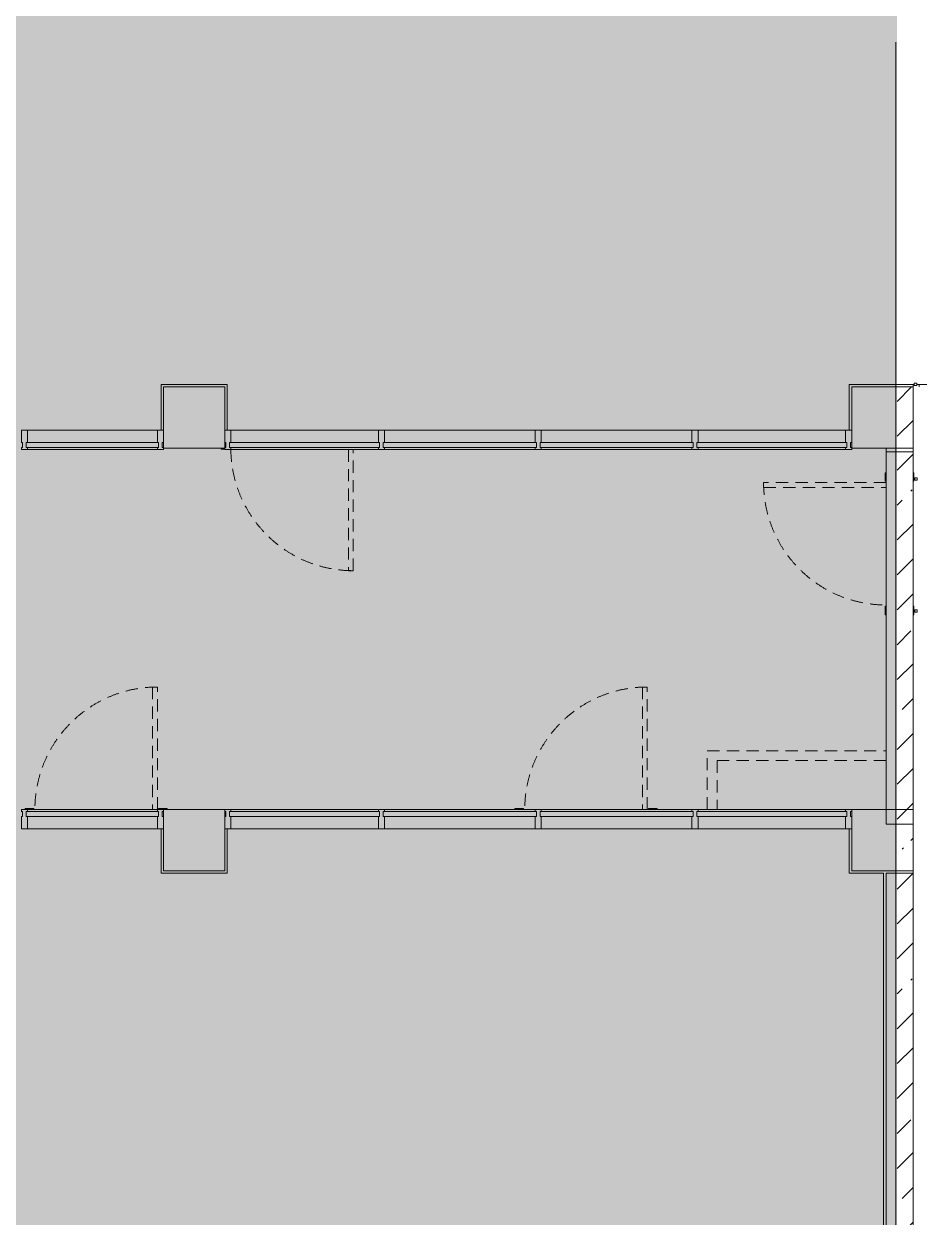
# Model space of a CAD drawing. Header units: millimetres. Extents: x 957 to 228198, y -8553 to 29000.
# Drawn here: x 178628 to 185938, y 12321 to 22065 of the extents above; entities that cross this region are included whole.
import ezdxf

# ---------------------------------------------------------------- set-up
doc = ezdxf.new("R2010")
doc.units = ezdxf.units.MM
doc.linetypes.add('200_ШТРИХ__ш1_п0_6_', pattern=[160, 100, -60])
doc.layers.add('A-DETL-GENF-3', color=7, linetype='Continuous', lineweight=9, true_color=0xc0c0c0, transparency=0.4)
for name, color, linetype, lineweight in [('A-DETL-MBND-1', 7, '200_ШТРИХ__ш1_п0_6_', 9), ('A-WALL-2', 7, 'Continuous', 5), ('I-WALL-3', 7, 'Continuous', 5), ('S-COLS-1', 7, 'Continuous', 5), ('Оси', 7, 'Continuous', 9)]:
    doc.layers.add(name, color=color, linetype=linetype, lineweight=lineweight)
for name, color, linetype, lineweight, true_color in [('A-FLOR-1', 7, 'Continuous', 5, 0xb7b7b7), ('A-FLOR-2', 7, 'Continuous', 5, 0xaaaaaa), ('A-GLAZ-CURT-2', 7, 'Continuous', 5, 0x737373), ('A-GLAZ-CWMG-2', 7, 'Continuous', 5, 0x737373), ('I-WALL-2', 7, 'Continuous', 5, 0x737373), ('S-COLS-2', 7, 'Continuous', 5, 0x737373)]:
    doc.layers.add(name, color=color, linetype=linetype, lineweight=lineweight, true_color=true_color)
pattern_1 = [(45, (101188.1, 0), (-285.1231, 285.1231), []), (45, (101473.2, 0), (-285.1231, 285.1231), [504.031, -100.806, 16.764, -84.042])]

# ---------------------------------------------------------------- blocks, each defined once
blk = doc.blocks.new('110_Дверь_СКБ_1Ст_Внутренняя1 - Д-4 1100x2100h_су мгн-V281-3_2_2_птичка')
at = {"layer": 'A-DETL-MBND-1'}
for p, q in [((-487.5, 1100), (-487.5, 110)), ((-447.5, 1100), (-487.5, 1100)), ((-447.5, 110), (-447.5, 1100)), ((592.5, 108), (562.5, 108)), ((592.5, 100), (592.5, 108))]:
    blk.add_line(p, q, dxfattribs=at)
blk.add_arc((-487.5, 100), 1000, 0.57956, 90, dxfattribs=at)
blk = doc.blocks.new('BSC_Колонна _Прямоугольная - 500х500-V278-3_2_2_птичка')
at = {"layer": 'S-COLS-2'}
for p, q in [((250, 250), (-250, 250)), ((-250, 250), (-250, -250)), ((250, -250), (250, 250)), ((-250, -250), (250, -250))]:
    blk.add_line(p, q, dxfattribs=at)
blk = doc.blocks.new('110_Дверь_СКБ_1Ст_Внутренняя1 - Д-4 _л_ 1100x2100h_су мгн-32399982-3_2_2_птичка')
at = {"layer": 'A-DETL-MBND-1'}
for points in [[(-567.5, -118), (-497.5, -118), (-497.5, -110), (-567.5, -110)], [(522.5, -118), (592.5, -118), (592.5, -110), (522.5, -110)]]:
    blk.add_hatch(color=256, dxfattribs=at).paths.add_polyline_path(points)
for p, q in [((512.5, 1110), (472.5, 1110)), ((472.5, 1110), (472.5, 110)), ((512.5, 110), (512.5, 1110)), ((-497.5, 118), (-567.5, 118)), ((-567.5, 118), (-567.5, 110)), ((-497.5, 110), (-497.5, 118)), ((592.5, 118), (522.5, 118)), ((522.5, 118), (522.5, 110)), ((592.5, 110), (592.5, 118)), ((-567.5, -110), (-567.5, -118)), ((-567.5, -118), (-497.5, -118)), ((-497.5, -118), (-497.5, -110)), ((522.5, -110), (522.5, -118)), ((522.5, -118), (592.5, -118)), ((592.5, -118), (592.5, -110))]:
    blk.add_line(p, q, dxfattribs=at)
blk.add_arc((512.5, 110), 1000, 90, 180, dxfattribs=at)
blk = doc.blocks.new('110_Дверь_СКБ_1Ст_Внутренняя1 - Д-4 _л_ 1100x2100h_су мгн-32399984-3_2_2_птичка')
at = {"layer": 'A-DETL-MBND-1'}
for p, q in [((512.5, 1040), (472.5, 1040)), ((472.5, 1040), (472.5, 40)), ((512.5, 40), (512.5, 1040)), ((-497.5, 48), (-567.5, 48)), ((-567.5, 48), (-567.5, 40)), ((-497.5, 40), (-497.5, 48)), ((592.5, 48), (522.5, 48)), ((522.5, 48), (522.5, 40)), ((592.5, 40), (592.5, 48))]:
    blk.add_line(p, q, dxfattribs=at)
blk.add_arc((512.5, 40), 1000, 90, 180, dxfattribs=at)
blk = doc.blocks.new('BSC_Колонна _Прямоугольная - 500х500-V351-3_2_2_птичка')
at = {"layer": 'S-COLS-1'}
h = blk.add_hatch(dxfattribs=at)
h.set_pattern_fill('FP_112', color=256, style=0, pattern_type=2)
h.set_pattern_definition([(45, (-84450, -18850), (-285.1231, 285.1231), []), (45, (-84164.88, -18850), (-285.1231, 285.1231), [504.031, -100.806, 16.764, -84.042])])
h.paths.add_polyline_path([(250, -250), (250, 250), (120, 250), (120, -250)])
for p, q in [((250, 250), (120, 250)), ((250, -250), (250, 250)), ((120, -250), (250, -250))]:
    blk.add_line(p, q, dxfattribs=at)
at = {"layer": 'S-COLS-2'}
for p, q in [((120, 250), (-250, 250)), ((-250, 250), (-250, -250)), ((-250, -250), (120, -250))]:
    blk.add_line(p, q, dxfattribs=at)
blk = doc.blocks.new('Прямоугольный импост - Импост структурный с накладкой - 160мм-23618922-3_2_2_птичка')
at = {"layer": 'A-GLAZ-CWMG-2'}
for p, q in [((-50, 0), (-50, 17)), ((-50, 17), (0, 17)), ((-40, 0), (-50, 0)), ((-40, -40), (-40, 0)), ((0, 0), (-10, 0)), ((-10, 0), (-10, -40)), ((0, 17), (0, 7)), ((-50, -140), (-50, -40)), ((-50, -40), (-40, -40)), ((-10, -40), (0, -40)), ((0, -140), (-50, -140))]:
    blk.add_line(p, q, dxfattribs=at)
blk = doc.blocks.new('Прямоугольный импост - Импост структурный с накладкой - 160мм-30335138-3_2_2_птичка')
at = {"layer": 'A-GLAZ-CWMG-2'}
for p, q in [((-50, 40), (-50, 140)), ((-50, 140), (0, 140)), ((-40, 40), (-50, 40)), ((-50, -17), (-50, 0)), ((-50, 0), (-40, 0)), ((-40, 0), (-40, 40)), ((-10, 40), (-10, 0)), ((0, 40), (-10, 40)), ((-10, 0), (0, 0)), ((0, -17), (-50, -17))]:
    blk.add_line(p, q, dxfattribs=at)
blk = doc.blocks.new('Системная панель - Стекло - 40мм-30335156-3_2_2_птичка')
at = {"layer": 'A-GLAZ-CURT-2'}
for p, q in [((612.5, 0), (-612.5, 0)), ((-612.5, 0), (-612.5, -40)), ((-612.5, -40), (612.5, -40)), ((612.5, -40), (612.5, 0))]:
    blk.add_line(p, q, dxfattribs=at)
blk = doc.blocks.new('Прямоугольный импост - Импост структурный с накладкой - 160мм-23562106-3_2_2_птичка')
at = {"layer": 'A-GLAZ-CWMG-2'}
for p, q in [((80330.2, 15650), (79130, 15650)), ((80335, 15493), (79130, 15493))]:
    blk.add_line(p, q, dxfattribs=at)
blk = doc.blocks.new('Прямоугольный импост - Импост структурный с накладкой - 160мм-V352-3_2_2_птичка')
at = {"layer": 'A-GLAZ-CWMG-2'}
for p, q in [((-50, 40), (-50, 140)), ((-50, 140), (0, 140)), ((0, 140), (0, 40)), ((-40, 40), (-50, 40)), ((-50, -17), (-50, 0)), ((-50, 0), (-40, 0)), ((-40, 0), (-40, 40)), ((-10, 40), (-10, 0)), ((0, 40), (-10, 40)), ((-10, 0), (0, 0)), ((0, 0), (0, -17)), ((0, -17), (-50, -17))]:
    blk.add_line(p, q, dxfattribs=at)
blk = doc.blocks.new('Прямоугольный импост - Импост структурный с накладкой - 160мм-30335139-3_2_2_птичка')
at = {"layer": 'A-GLAZ-CWMG-2'}
for p, q in [((0, 140), (-50, 140)), ((-50, 140), (-50, 40)), ((-50, 40), (-40, 40)), ((-40, 0), (-50, 0)), ((-50, 0), (-50, -17)), ((-40, 40), (-40, 0)), ((-10, 0), (-10, 40)), ((-10, 40), (0, 40)), ((0, 0), (-10, 0)), ((-50, -17), (0, -17))]:
    blk.add_line(p, q, dxfattribs=at)
blk = doc.blocks.new('Системная панель - Стекло - 40мм-30335157-3_2_2_птичка')
at = {"layer": 'A-GLAZ-CURT-2'}
for p, q in [((625, 0), (-625, 0)), ((-625, 0), (-625, -40)), ((-625, -40), (625, -40)), ((625, -40), (625, 0))]:
    blk.add_line(p, q, dxfattribs=at)
blk = doc.blocks.new('Прямоугольный импост - Импост структурный с накладкой - 160мм-23562108-3_2_2_птичка')
at = {"layer": 'A-GLAZ-CWMG-2'}
for p, q in [((82895, 15650), (81665, 15650)), ((82895, 15493), (81665, 15493))]:
    blk.add_line(p, q, dxfattribs=at)
blk = doc.blocks.new('Прямоугольный импост - Импост структурный с накладкой - 160мм-30335135-3_2_2_птичка')
at = {"layer": 'A-GLAZ-CWMG-2'}
for p, q in [((-25, 40), (-25, 140)), ((-25, 140), (25, 140)), ((25, 140), (25, 40)), ((-15, 40), (-25, 40)), ((-25, -17), (-25, 0)), ((-25, 0), (-15, 0)), ((-15, 0), (-15, 40)), ((15, 40), (15, 0)), ((25, 40), (15, 40)), ((15, 0), (25, 0)), ((25, 0), (25, -17)), ((25, -17), (-25, -17))]:
    blk.add_line(p, q, dxfattribs=at)
blk = doc.blocks.new('Системная панель - Стекло - 40мм-23618921-3_2_2_птичка')
at = {"layer": 'A-GLAZ-CURT-2'}
for p, q in [((612.5, 40), (-612.5, 40)), ((-612.5, 40), (-612.5, 0)), ((612.5, 0), (612.5, 40)), ((-612.5, 0), (612.5, 0))]:
    blk.add_line(p, q, dxfattribs=at)
blk = doc.blocks.new('Прямоугольный импост - Импост структурный с накладкой - 160мм-23562040-3_2_2_птичка')
at = {"layer": 'A-GLAZ-CWMG-2'}
for p, q in [((80335, 18747), (79130, 18747)), ((80335, 18590), (79130, 18590))]:
    blk.add_line(p, q, dxfattribs=at)
blk = doc.blocks.new('Прямоугольный импост - Импост структурный с накладкой - 160мм-23618923-3_2_2_птичка')
at = {"layer": 'A-GLAZ-CWMG-2'}
for p, q in [((0, 17), (-50, 17)), ((-50, 17), (-50, 0)), ((-50, 0), (-40, 0)), ((-40, 0), (-40, -40)), ((-10, -40), (-10, 0)), ((-10, 0), (0, 0)), ((0, 7), (0, 17)), ((-40, -40), (-50, -40)), ((-50, -40), (-50, -140)), ((0, -40), (-10, -40)), ((-50, -140), (0, -140))]:
    blk.add_line(p, q, dxfattribs=at)
blk = doc.blocks.new('Прямоугольный импост - Импост структурный с накладкой - 160мм-23618920-3_2_2_птичка')
at = {"layer": 'A-GLAZ-CWMG-2'}
for p, q in [((-25, 0), (-25, 17)), ((-25, 17), (25, 17)), ((-15, 0), (-25, 0)), ((-15, -40), (-15, 0)), ((25, 0), (15, 0)), ((15, 0), (15, -40)), ((25, 17), (25, 0)), ((-25, -140), (-25, -40)), ((-25, -40), (-15, -40)), ((15, -40), (25, -40)), ((25, -40), (25, -140)), ((25, -140), (-25, -140))]:
    blk.add_line(p, q, dxfattribs=at)
blk = doc.blocks.new('Системная панель - Стекло - 40мм-23618924-3_2_2_птичка')
at = {"layer": 'A-GLAZ-CURT-2'}
for p, q in [((625, 40), (-625, 40)), ((-625, 40), (-625, 0)), ((-625, 0), (625, 0)), ((625, 0), (625, 40))]:
    blk.add_line(p, q, dxfattribs=at)
blk = doc.blocks.new('Прямоугольный импост - Импост структурный с накладкой - 160мм-23562109-3_2_2_птичка')
at = {"layer": 'A-GLAZ-CWMG-2'}
for p, q in [((81615, 15650), (80385, 15650)), ((81615, 15493), (80385, 15493))]:
    blk.add_line(p, q, dxfattribs=at)
blk = doc.blocks.new('Прямоугольный импост - Импост структурный с накладкой - 160мм-30335136-3_2_2_птичка')
at = {"layer": 'A-GLAZ-CWMG-2'}
for p, q in [((-25, 40), (-25, 140)), ((-25, 140), (25, 140)), ((25, 140), (25, 40)), ((-15, 40), (-25, 40)), ((-25, -17), (-25, 0)), ((-25, 0), (-15, 0)), ((-15, 0), (-15, 40)), ((15, 40), (15, 0)), ((25, 40), (15, 40)), ((15, 0), (25, 0)), ((25, 0), (25, -17)), ((25, -17), (-25, -17))]:
    blk.add_line(p, q, dxfattribs=at)
blk = doc.blocks.new('Прямоугольный импост - Импост структурный с накладкой - 160мм-22751478-3_2_2_птичка')
at = {"layer": 'A-GLAZ-CWMG-2'}
for p, q in [((82895, 18747), (81665, 18747)), ((82895, 18590), (81665, 18590))]:
    blk.add_line(p, q, dxfattribs=at)
blk = doc.blocks.new('Прямоугольный импост - Импост структурный с накладкой - 160мм-23562112-3_2_2_птичка')
at = {"layer": 'A-GLAZ-CWMG-2'}
for p, q in [((84150, 15650), (82945, 15650)), ((84150, 15493), (82945, 15493))]:
    blk.add_line(p, q, dxfattribs=at)
blk = doc.blocks.new('Системная панель - Стекло - 40мм-30335137-3_2_2_птичка')
at = {"layer": 'A-GLAZ-CURT-2'}
for p, q in [((540, 0), (-540, 0)), ((-540, 0), (-540, -40)), ((540, -40), (540, 0)), ((-540, -40), (540, -40))]:
    blk.add_line(p, q, dxfattribs=at)
blk = doc.blocks.new('Прямоугольный импост - Импост структурный с накладкой - 160мм-23562335-3_2_2_птичка')
at = {"layer": 'A-GLAZ-CWMG-2'}
for p, q in [((78530, 15650), (77470, 15650)), ((78530, 15493), (77470, 15493))]:
    blk.add_line(p, q, dxfattribs=at)
blk = doc.blocks.new('Системная панель - Стекло - 40мм-24234969-3_2_2_птичка')
at = {"layer": 'A-GLAZ-CURT-2'}
for p, q in [((540, 40), (-540, 40)), ((-540, 40), (-540, 0)), ((-540, 0), (540, 0)), ((540, 0), (540, 40))]:
    blk.add_line(p, q, dxfattribs=at)
blk = doc.blocks.new('Прямоугольный импост - Импост структурный с накладкой - 160мм-23562401-3_2_2_птичка')
at = {"layer": 'A-GLAZ-CWMG-2'}
for p, q in [((75150, 18747), (74090, 18747)), ((75150, 18590), (74090, 18590))]:
    blk.add_line(p, q, dxfattribs=at)

msp = doc.modelspace()

# ---------------------------------------------------------------- hatches: boundary and pattern name
at = {"layer": 'A-DETL-GENF-3'}
h = msp.add_hatch(color=256, dxfattribs=at)
h.paths.add_polyline_path([(167348.1, -251.7), (177038.1, -250), (177041.1, 3288.3), (185758.1, 3288.3), (185758.1, 27348.3), (143098.1, 27348.3), (143098.1, 23888.3), (139948.1, 23887.4), (139948.1, 15358), (139498.2, 15353), (139498.2, -251.7), (167098.1, -251.7)])
h.paths.add_polyline_path([(168253.1, 151), (168237.1, 151), (168237.1, 551), (168253.1, 551)])
h.paths.add_polyline_path([(171639.1, 151), (171623.1, 151), (171623.1, 551), (171639.1, 551), (171639.1, 172.5)])
h.paths.add_polyline_path([(168237.1, 1051), (168237.6, 1545.2), (168253.1, 1545.2), (168253.1, 1258), (169542.1, 1258), (169542.1, 1242), (168253.1, 1242), (168253.1, 1051), (168237.6, 1051)])
h.paths.add_polyline_path([(171623.1, 1051), (171623.1, 1530.1), (171639.1, 1530.1), (171639.1, 1051)])
h.paths.add_polyline_path([(170407.7, 1232), (170364.1, 1232), (170364.1, 1248), (171622.8, 1248), (171622.8, 1232), (170409.2, 1232)])
h.paths.add_polyline_path([(171638.9, 2030.1), (171623.1, 2030.1), (171623.1, 2332), (170364.1, 2332), (170364.1, 2348), (171639.1, 2347.5), (171639.1, 2030.1)])
h.paths.add_polyline_path([(168253.1, 2045.2), (168237.1, 2045.2), (168237.1, 2789), (168253.1, 2789), (168253.1, 2350.4)])
h.paths.add_polyline_path([(169243.4, 2342), (168253.4, 2342), (168253.4, 2358), (169543.5, 2358), (169543.5, 2342), (169470, 2342)])
h.paths.add_polyline_path([(168253.1, 3289), (168237.1, 3289), (168237.1, 3729), (168253.1, 3729)])
h.paths.add_polyline_path([(173543.1, 6780), (173543.1, 7680), (173593.1, 7680), (173593.1, 6780)])
h.paths.add_polyline_path([(174843.1, 7680), (174843.1, 7730), (174833.1, 7730), (174836.7, 7760), (174878.1, 7760), (174878.1, 7908), (174948.1, 7908), (174948.1, 7900), (174893.1, 7900), (174893.1, 7680), (174948.1, 7680), (174948.1, 7672), (174878.1, 7672), (174878.1, 7680), (174859.1, 7680)])
h.paths.add_polyline_path([(174836.7, 7280), (174793.1, 7280), (174793.1, 7680), (174843.1, 7680), (174843.1, 7280)])
h.paths.add_polyline_path([(173485.1, 7672), (173438.1, 7672), (173438.1, 7680), (173493.1, 7680), (173493.1, 7900), (173438.1, 7900), (173440.3, 7908), (173508.1, 7908), (173508.1, 7760), (173553.1, 7760), (173553.1, 7730), (173543.1, 7730), (173543.1, 7680), (173508.1, 7680), (173508.1, 7672), (173493.1, 7672)])
h.paths.add_polyline_path([(168078.1, 7672), (168008.1, 7672), (168008.1, 7820), (167988.1, 7820), (167988.1, 7860), (167998.1, 7860), (167998.1, 7900), (168008.1, 7900), (168008.1, 7908), (168078.1, 7908), (168078.1, 7900), (168023.1, 7895.1), (168023.1, 7680), (168078.1, 7680)])
h.paths.add_polyline_path([(172840.8, 7672), (172808.1, 7672), (172808.1, 7820), (172788.1, 7820), (172788.1, 7860), (172798.1, 7860), (172798.1, 7900), (172808.1, 7900), (172808.1, 7908), (172878.1, 7908), (172878.1, 7900), (172823.1, 7895.1), (172823.1, 7680), (172878.1, 7680), (172878.1, 7672), (172848.1, 7672)])
h.paths.add_polyline_path([(170545.1, 7672), (170508.1, 7672), (170508.1, 7820), (170488.1, 7820), (170488.1, 7860), (170498.1, 7860), (170498.1, 7900), (170508.1, 7900), (170508.1, 7908), (170578.1, 7908), (170578.1, 7900), (170523.1, 7895.1), (170523.1, 7680), (170578.1, 7680), (170578.1, 7672), (170548.1, 7672)])
h.paths.add_polyline_path([(167138.1, 7672), (167068.1, 7672), (167068.1, 7680), (167123.1, 7680), (167118.1, 7900), (167068.1, 7900), (167068.1, 7908), (167138.1, 7908), (167138.1, 7900), (167148.1, 7895.1), (167148.1, 7860), (167158.1, 7860), (167158.1, 7820), (167138.1, 7820), (167138.1, 7680)])
h.paths.add_polyline_path([(169418.1, 7672), (169418.1, 7680), (169473.1, 7680), (169473.1, 7900), (169418.1, 7900), (169418.1, 7908), (169488.1, 7908), (169488.1, 7900), (169498.1, 7900), (169498.1, 7860), (169508.1, 7858.7), (169508.1, 7820), (169488.1, 7820), (169488.1, 7672), (169448.1, 7672)])
h.paths.add_polyline_path([(171938.1, 7672), (171868.1, 7672), (171868.1, 7680), (171923.1, 7680), (171923.1, 7900), (171868.1, 7900), (171868.1, 7908), (171938.1, 7908), (171938.1, 7900), (171948.1, 7895.1), (171948.1, 7860), (171958.1, 7860), (171958.1, 7820), (171938.1, 7820), (171938.1, 7680)])
h.paths.add_polyline_path([(170498.1, 7900), (170458.1, 7900), (170458.1, 8900), (170498.1, 8900), (170498.1, 7916.7)])
h.paths.add_polyline_path([(167958.1, 7900), (167958.1, 8750), (167998.1, 8750), (167998.1, 7900)])
h.paths.add_polyline_path([(172758.1, 7900), (172758.1, 8750), (172798.1, 8750), (172798.1, 7900)])
h.paths.add_polyline_path([(159665.9, 10300), (159625.9, 10300), (159625.9, 10900), (159665.9, 10900), (159665.9, 10501.7)])
h.paths.add_polyline_path([(157905.9, 10300), (157865.9, 10300), (157865.9, 10900), (157905.9, 10900), (157905.9, 10385.9)])
h.paths.add_polyline_path([(158745.9, 10300), (158745.9, 10900), (158785.9, 10900), (158785.9, 10300)])
h.paths.add_polyline_path([(156985.9, 10300), (156985.9, 10900), (157025.9, 10900), (157025.9, 10300)])
h.paths.add_polyline_path([(157865.9, 10900), (157840.9, 10900), (157840.9, 10980), (157875.9, 10980), (157875.9, 10940), (157865.9, 10940)])
h.paths.add_polyline_path([(158735.9, 10900), (158720.9, 10900), (158720.9, 10980), (158755.9, 10980), (158755.9, 10940), (158745.9, 10940), (158745.9, 10900)])
h.paths.add_polyline_path([(158465.9, 10900), (158465.9, 10940), (158455.9, 10940), (158455.9, 10980), (158490.9, 10980), (158490.9, 10900), (158475.9, 10900)])
h.paths.add_polyline_path([(159355.9, 10900), (159345.9, 10900), (159345.9, 10940), (159335.9, 10940), (159335.9, 10980), (159370.9, 10980), (159370.9, 10900)])
h.paths.add_polyline_path([(157585.9, 10900), (157585.9, 10940), (157575.9, 10940), (157575.9, 10980), (157610.9, 10980), (157610.9, 10900), (157590.9, 10900)])
h.paths.add_polyline_path([(159625.9, 10900), (159600.9, 10900), (159600.9, 10980), (159635.9, 10980), (159635.9, 10940), (159625.9, 10940)])
h.paths.add_polyline_path([(160235.9, 10900), (160225.9, 10900), (160225.9, 10940), (160215.9, 10940), (160215.9, 10980), (160250.9, 10980), (160250.9, 10900)])
h.paths.add_polyline_path([(156985.9, 10900), (156960.9, 10900), (156960.9, 10980), (156995.9, 10980), (156995.9, 10940), (156985.9, 10940), (156985.9, 10925.7)])
h.paths.add_polyline_path([(139948.1, 12070), (139948.1, 12125), (139728.1, 12125), (139728.1, 12070), (139720.1, 12070), (139720.1, 12140), (139868.1, 12140), (139868.1, 12185), (139898.1, 12185), (139898.1, 12175), (139948.1, 12175), (139949.5, 12140), (139956.1, 12140), (139956.1, 12070)])
h.paths.add_polyline_path([(139948.1, 12175), (139949.5, 12225), (140348.1, 12225), (140343.1, 12175), (139949.5, 12175)])
h.paths.add_polyline_path([(140345.1, 13425), (139948.1, 13425), (139949.5, 13475), (140848.1, 13475), (140848.1, 13425), (140620.6, 13425)])
h.paths.add_polyline_path([(139868.1, 13465), (139868.1, 13510), (139720.1, 13514), (139720.1, 13580), (139728.1, 13580), (139728.1, 13525), (139948.1, 13525), (139948.1, 13580), (139956.1, 13580), (139956.1, 13510), (139948.1, 13510), (139948.1, 13475), (139898.1, 13475), (139898.1, 13465), (139888.1, 13465)])
h.paths.add_polyline_path([(178708.1, 15650), (178638.1, 15650), (178638.1, 15658), (178708.1, 15658)])
h.paths.add_polyline_path([(178272.9, 15650), (178272.9, 15658), (178342.9, 15658), (178342.9, 15650)])
h.paths.add_polyline_path([(179678.1, 15650), (179678.1, 16650), (179718.1, 16650), (179718.1, 15650)])
h.paths.add_polyline_path([(178262.9, 15650), (178222.9, 15650), (178222.9, 16650), (178262.9, 16650), (178262.9, 15848.6)])
h.paths.add_polyline_path([(179798.1, 15650), (179728.1, 15650), (179728.1, 15658), (179798.1, 15658)])
h.paths.add_polyline_path([(177182.9, 15650), (177182.9, 15658), (177252.9, 15658), (177252.9, 15650)])
h.paths.add_polyline_path([(183728.1, 15650), (183728.1, 15658), (183798.1, 15658), (183798.1, 15650)])
h.paths.add_polyline_path([(182638.1, 15650), (182638.1, 15658), (182708.1, 15658), (182708.1, 15650)])
h.paths.add_polyline_path([(183718.1, 15650), (183678.1, 15650), (183678.1, 16650), (183718.1, 16650), (183718.1, 15848.6)])
h.paths.add_polyline_path([(185660.1, 17240), (185660.1, 17310), (185668.1, 17310), (185668.1, 17240)])
h.paths.add_polyline_path([(181278.1, 17600), (181278.1, 18590), (181318.1, 18590), (181318.1, 17600)])
h.paths.add_polyline_path([(178438.1, 17600), (178438.1, 18590), (178478.1, 18590), (178478.1, 17600)])
h.paths.add_polyline_path([(185620.3, 18280), (184668.1, 18280), (184668.1, 18320), (185668.1, 18320), (185668.1, 18280)])
h.paths.add_polyline_path([(185660.1, 18330), (185660.1, 18400), (185668.1, 18400), (185668.1, 18330)])
h.paths.add_polyline_path([(180268.1, 18592), (180238.1, 18592), (180238.1, 18600), (180268.1, 18600)])
h.paths.add_polyline_path([(166848.1, 24100), (166848.1, 24150), (167348.1, 24150), (167348.1, 24100)])
h.paths.add_polyline_path([(167284.6, 25850), (166848.1, 25850), (166848.1, 25900), (167348.1, 25900), (167348.1, 25850), (167328.1, 25850)])
h = msp.add_hatch(color=256, dxfattribs=at)
h.paths.add_polyline_path([(173543.1, 7680), (173543.1, 7730), (173553.1, 7730), (173553.1, 7760), (173508.1, 7760), (173504.1, 7908), (173438.1, 7908), (173438.1, 7900), (173493.1, 7896.2), (173493.1, 7680), (173438.1, 7680), (173438.1, 7672), (173508.1, 7672), (173508.1, 7680), (173522.8, 7680)])
h.paths.add_polyline_path([(173543.1, 6780), (173593.1, 6780), (173593.1, 7680), (173543.1, 7680), (173543.1, 7296.8)])
h.paths.add_polyline_path([(174843.1, 7680), (174878.1, 7680), (174878.7, 7672), (174948.1, 7672), (174948.1, 7680), (174893.1, 7682.3), (174893.1, 7900), (174948.1, 7900), (174948.1, 7908), (174878.1, 7908), (174875, 7760), (174833.1, 7760), (174836.7, 7730), (174843.1, 7730), (174843.1, 7689.9)])
h.paths.add_polyline_path([(174836.7, 7280), (174843.1, 7280), (174843.1, 7680), (174793.1, 7680), (174793.1, 7280)])
h.paths.add_polyline_path([(172798.1, 7900), (172798.1, 8750), (172758.1, 8750), (172758.1, 7900)])
h.paths.add_polyline_path([(172840.8, 7672), (172878.1, 7672), (172878.1, 7680), (172823.1, 7680), (172823.1, 7900), (172878.1, 7900), (172878.1, 7908), (172808.1, 7908), (172808.1, 7900), (172798.1, 7895.1), (172798.1, 7860), (172788.1, 7860), (172788.1, 7820), (172808.1, 7820), (172808.1, 7672), (172823.1, 7672)])
h.paths.add_polyline_path([(167998.1, 7900), (167998.1, 8750), (167958.1, 8750), (167958.1, 7900)])
h.paths.add_polyline_path([(168023.1, 7672), (168078.1, 7672), (168078.1, 7680), (168023.1, 7680), (168023.1, 7900), (168078.1, 7900), (168078.1, 7908), (168008.1, 7908), (168008.1, 7900), (167998.1, 7895.1), (167998.1, 7860), (167988.1, 7860), (167988.1, 7820), (168008.1, 7820), (168008.1, 7672)])
h.paths.add_polyline_path([(170498.1, 7900), (170498.1, 8900), (170458.1, 8900), (170458.1, 7900)])
h.paths.add_polyline_path([(170578.1, 7672), (170578.1, 7680), (170523.1, 7680), (170523.1, 7900), (170578.1, 7900), (170578.1, 7908), (170508.1, 7908), (170508.1, 7900), (170498.1, 7895.1), (170498.1, 7860), (170488.1, 7860), (170488.1, 7820), (170508.1, 7820), (170508.1, 7672), (170548.1, 7672)])
h.paths.add_polyline_path([(167118.1, 7672), (167138.1, 7672), (167138.1, 7820), (167158.1, 7820), (167158.1, 7860), (167148.1, 7860), (167148.1, 7900), (167138.1, 7900), (167138.1, 7908), (167068.1, 7908), (167068.1, 7900), (167123.1, 7895.1), (167118.1, 7680), (167068.1, 7680), (167068.1, 7672), (167098.1, 7672)])
h.paths.add_polyline_path([(171898.1, 7672), (171938.1, 7672), (171938.1, 7820), (171958.1, 7820), (171958.1, 7860), (171948.1, 7860), (171948.1, 7900), (171938.1, 7900), (171938.1, 7908), (171868.1, 7908), (171868.1, 7900), (171923.1, 7895.1), (171923.1, 7680), (171868.1, 7680), (171868.1, 7672)])
h.paths.add_polyline_path([(169488.1, 7672), (169488.1, 7820), (169508.1, 7820), (169505.9, 7860), (169498.1, 7864.7), (169498.1, 7900), (169488.1, 7900), (169488.1, 7908), (169418.1, 7908), (169418.1, 7900), (169473.1, 7894.5), (169473.1, 7680), (169418.1, 7680), (169418.1, 7672), (169473.1, 7672)])
h.paths.add_polyline_path([(156985.9, 10900), (156985.9, 10940), (156995.9, 10940), (156995.9, 10980), (156960.9, 10980), (156960.9, 10900), (156975.9, 10900)])
h.paths.add_polyline_path([(157025.9, 10300), (157025.9, 10900), (156985.9, 10900), (156985.9, 10300)])
h.paths.add_polyline_path([(158745.9, 10900), (158745.9, 10940), (158755.9, 10940), (158755.9, 10980), (158720.9, 10980), (158720.9, 10900), (158735.9, 10900)])
h.paths.add_polyline_path([(158745.9, 10300), (158785.9, 10300), (158785.9, 10900), (158745.9, 10900), (158745.9, 10381.8)])
h.paths.add_polyline_path([(157865.9, 10900), (157865.9, 10940), (157875.9, 10940), (157875.9, 10980), (157840.9, 10980), (157840.9, 10900), (157855.9, 10900)])
h.paths.add_polyline_path([(157865.9, 10300), (157905.9, 10300), (157905.9, 10900), (157865.9, 10900), (157865.9, 10307.9)])
h.paths.add_polyline_path([(159625.9, 10900), (159625.9, 10940), (159635.9, 10940), (159635.9, 10980), (159600.9, 10980), (159600.9, 10900), (159615.9, 10900)])
h.paths.add_polyline_path([(159665.9, 10300), (159665.9, 10900), (159625.9, 10900), (159625.9, 10300)])
h.paths.add_polyline_path([(159370.9, 10900), (159370.9, 10980), (159335.9, 10980), (159335.9, 10940), (159345.9, 10940), (159345.9, 10900), (159355.9, 10900)])
h.paths.add_polyline_path([(158475.9, 10900), (158490.9, 10900), (158490.9, 10980), (158455.9, 10980), (158455.9, 10940), (158465.9, 10940), (158465.9, 10900)])
h.paths.add_polyline_path([(157585.9, 10900), (157610.9, 10900), (157610.9, 10980), (157575.9, 10980), (157575.9, 10940), (157585.9, 10940)])
h.paths.add_polyline_path([(160235.9, 10900), (160250.9, 10900), (160250.9, 10980), (160215.9, 10980), (160215.9, 10940), (160225.9, 10940), (160225.9, 10900)])
h.paths.add_polyline_path([(139948.1, 12175), (140348.1, 12175), (140343.9, 12225), (139948.1, 12225)])
h.paths.add_polyline_path([(139728.1, 12070), (139728.1, 12125), (139948.1, 12125), (139948.1, 12070), (139956.1, 12070), (139956.1, 12140), (139948.1, 12140), (139948.1, 12175), (139898.1, 12175), (139898.1, 12185), (139868.1, 12185), (139868.1, 12140), (139720.1, 12138.5), (139720.1, 12070)])
h.paths.add_polyline_path([(140717.3, 13425), (140848.1, 13425), (140848.1, 13475), (139948.1, 13475), (139949.5, 13425), (140620.6, 13425)])
h.paths.add_polyline_path([(139888.1, 13465), (139898.1, 13465), (139898.1, 13475), (139948.1, 13475), (139949.5, 13510), (139956.1, 13510), (139956.1, 13580), (139948.1, 13580), (139948.1, 13525), (139728.1, 13525), (139728.1, 13580), (139720.1, 13580), (139720.1, 13510), (139868.1, 13508.5), (139868.1, 13465)])
h.paths.add_polyline_path([(183718.1, 15650), (183718.1, 16650), (183678.1, 16650), (183678.1, 15650)])
h.paths.add_polyline_path([(183728.1, 15650), (183798.1, 15650), (183798.1, 15658), (183728.1, 15658)])
h.paths.add_polyline_path([(179758.1, 15650), (179798.1, 15650), (179798.1, 15658), (179728.1, 15658), (179728.1, 15650), (179743.1, 15650)])
h.paths.add_polyline_path([(178693.1, 15650), (178708.1, 15650), (178708.1, 15658), (178638.1, 15658), (178638.1, 15650), (178668.1, 15650)])
h.paths.add_polyline_path([(179678.1, 15650), (179718.1, 15650), (179718.1, 16650), (179678.1, 16650), (179678.1, 15718)])
h.paths.add_polyline_path([(182708.1, 15650), (182708.1, 15658), (182638.1, 15658), (182638.1, 15650), (182693.1, 15650)])
h.paths.add_polyline_path([(177182.9, 15650), (177252.9, 15650), (177252.9, 15658), (177182.9, 15658)])
h.paths.add_polyline_path([(178342.9, 15650), (178342.9, 15658), (178272.9, 15658), (178272.9, 15650), (178312.9, 15650)])
h.paths.add_polyline_path([(178222.9, 15650), (178262.9, 15650), (178262.9, 16650), (178222.9, 16650), (178222.9, 15848.6)])
h.paths.add_polyline_path([(185668.1, 17240), (185668.1, 17310), (185660.1, 17310), (185660.1, 17240)])
h.paths.add_polyline_path([(181278.1, 17600), (181318.1, 17600), (181318.1, 18590), (181278.1, 18590), (181278.1, 18162.4)])
h.paths.add_polyline_path([(178478.1, 17600), (178478.1, 18590), (178438.1, 18590), (178438.1, 17600)])
h.paths.add_polyline_path([(185388.8, 18280), (185668.1, 18280), (185668.1, 18320), (184668.1, 18320), (184668.1, 18280), (185388.1, 18280)])
h.paths.add_polyline_path([(185668.1, 18330), (185668.1, 18400), (185660.1, 18400), (185660.1, 18330)])
h.paths.add_polyline_path([(180238.1, 18592), (180268.1, 18592), (180268.1, 18600), (180238.1, 18600)])
h.paths.add_polyline_path([(167348.1, 24100), (167348.1, 24150), (166848.1, 24150), (166848.1, 24100)])
h.paths.add_polyline_path([(167284.6, 25850), (167348.1, 25855.2), (167348.1, 25900), (166848.1, 25900), (166848.1, 25850)])
at = {"layer": 'I-WALL-3'}
h = msp.add_hatch(dxfattribs=at)
h.set_pattern_fill('FP_81', color=256, style=0, pattern_type=2)
h.set_pattern_definition(pattern_1)
h.paths.add_polyline_path([(185758.1, 15530), (185888.1, 15530), (185888.1, 18570), (185758.1, 18570), (185758.1, 15650)])
h = msp.add_hatch(dxfattribs=at)
h.set_pattern_fill('FP_81', color=256, style=0, pattern_type=2)
h.set_pattern_definition(pattern_1)
h.paths.add_polyline_path([(185758.1, 4050), (185888.1, 4050), (185888.1, 15130), (185758.1, 15130), (185758.1, 4279.6)])
at = {"layer": 'S-COLS-1'}
h = msp.add_hatch(dxfattribs=at)
h.set_pattern_fill('FP_81', color=256, style=0, pattern_type=2)
h.set_pattern_definition(pattern_1)
h.paths.add_polyline_path([(185888.1, 15150), (185888.1, 15530), (185758.1, 15530), (185758.1, 15150)])

# ---------------------------------------------------------------- linework, layer by layer
at = {"layer": 'A-DETL-MBND-1'}
for p, q in [((185923.1, 18358.5), (185903.1, 18358.5)), ((185903.1, 18358.5), (185903.1, 18338.5)), ((185903.1, 18338.5), (185923.1, 18338.5)), ((185923.1, 18338.5), (185923.1, 18358.5)), ((185923.1, 17280), (185903.1, 17280)), ((185903.1, 17280), (185903.1, 17260)), ((185903.1, 17260), (185923.1, 17260)), ((185923.1, 17260), (185923.1, 17280)), ((184208.1, 15650), (184208.1, 16130)), ((184208.1, 16130), (185668.1, 16130)), ((184288.1, 16050), (184288.1, 15650)), ((185668.1, 16050), (184288.1, 16050))]:
    msp.add_line(p, q, dxfattribs=at)
at = {"layer": 'A-FLOR-1'}
for p, q in [((179748.1, 18747), (179748.1, 19120)), ((179748.1, 19120), (180288.1, 19120)), ((180288.1, 19120), (180288.1, 18747)), ((185368.1, 18747), (185368.1, 19120)), ((185368.1, 19120), (185898.6, 19120)), ((185668.1, 18600), (185668.1, 18570)), ((179748.1, 15130), (179748.1, 15493)), ((180288.1, 15493), (180288.1, 15130)), ((185368.1, 15130), (185368.1, 15493)), ((180288.1, 15130), (179748.1, 15130)), ((185648.1, 15130), (185368.1, 15130)), ((185648.1, 11900), (185648.1, 15130))]:
    msp.add_line(p, q, dxfattribs=at)
at = {"layer": 'A-FLOR-2'}
for p, q in [((185888.1, 19100), (185888.1, 19120)), ((185918.6, 19120), (186178.1, 19120)), ((185938.1, 19120), (185938.1, 19100)), ((185888.1, 18570), (185888.1, 18600)), ((185888.1, 15130), (185888.1, 15150))]:
    msp.add_line(p, q, dxfattribs=at)
at = {"layer": 'A-WALL-2'}
for p, q in [((185918.6, 19131), (185898.6, 19131)), ((185898.6, 19131), (185898.6, 19111)), ((185898.6, 19111), (185918.6, 19111)), ((185918.6, 19111), (185918.6, 19131))]:
    msp.add_line(p, q, dxfattribs=at)
at = {"layer": 'I-WALL-2'}
for p, q in [((185668.1, 18570), (185668.1, 15530)), ((185668.1, 15130), (185668.1, 11880))]:
    msp.add_line(p, q, dxfattribs=at)
at = {"layer": 'I-WALL-3'}
for p, q in [((185888.1, 18570), (185668.1, 18570)), ((185888.1, 15530), (185888.1, 18570)), ((185668.1, 15530), (185888.1, 15530)), ((185888.1, 15130), (185668.1, 15130)), ((185888.1, 4050), (185888.1, 15130))]:
    msp.add_line(p, q, dxfattribs=at)
at = {"layer": 'S-COLS-1'}
for p, q in [((185888.1, 15650), (185758.1, 15650)), ((185888.1, 15150), (185888.1, 15650)), ((185758.1, 15150), (185888.1, 15150))]:
    msp.add_line(p, q, dxfattribs=at)
at = {"layer": 'S-COLS-2'}
for p, q in [((185758.1, 15650), (185388.1, 15650)), ((185388.1, 15650), (185388.1, 15150)), ((185388.1, 15150), (185758.1, 15150))]:
    msp.add_line(p, q, dxfattribs=at)
at = {"layer": 'Оси'}
msp.add_line((185748.1, 10029.8), (185748.1, 21915.1), dxfattribs=at)

# ---------------------------------------------------------------- block references
at = {"layer": 'A-DETL-MBND-1'}
for name, p, rotation in [('110_Дверь_СКБ_1Ст_Внутренняя1 - Д-4 1100x2100h_су мгн-V281-3_2_2_птичка', (180830.6, 18700), 180), ('110_Дверь_СКБ_1Ст_Внутренняя1 - Д-4 _л_ 1100x2100h_су мгн-32399982-3_2_2_птичка', (185778.1, 17807.5), 89.9999999999999)]:
    msp.add_blockref(name, p, dxfattribs=dict(at, rotation=rotation))
for p in [(179205.6, 15610), (183205.6, 15610)]:
    msp.add_blockref('110_Дверь_СКБ_1Ст_Внутренняя1 - Д-4 _л_ 1100x2100h_су мгн-32399984-3_2_2_птичка', p, dxfattribs=at)
at = {"layer": 'A-GLAZ-CURT-2'}
for name, p in [('Системная панель - Стекло - 40мм-24234969-3_2_2_птичка', (179188.1, 18607)), ('Системная панель - Стекло - 40мм-23618921-3_2_2_птичка', (180920.6, 18607)), ('Системная панель - Стекло - 40мм-23618924-3_2_2_птичка', (182188.1, 18607)), ('Системная панель - Стекло - 40мм-23618924-3_2_2_птичка', (183468.1, 18607)), ('Системная панель - Стекло - 40мм-23618921-3_2_2_птичка', (184735.6, 18607)), ('Системная панель - Стекло - 40мм-30335137-3_2_2_птичка', (179188.1, 15633)), ('Системная панель - Стекло - 40мм-30335156-3_2_2_птичка', (180920.6, 15633)), ('Системная панель - Стекло - 40мм-30335157-3_2_2_птичка', (182188.1, 15633)), ('Системная панель - Стекло - 40мм-30335157-3_2_2_птичка', (183468.1, 15633)), ('Системная панель - Стекло - 40мм-30335156-3_2_2_птичка', (184735.6, 15633))]:
    msp.add_blockref(name, p, dxfattribs=at)
at = {"layer": 'A-GLAZ-CWMG-2', "extrusion": (0, 0, -1), "rotation": 180}
for name, p in [('Прямоугольный импост - Импост структурный с накладкой - 160мм-23618920-3_2_2_птичка', (-178633.1, 18607)), ('Прямоугольный импост - Импост структурный с накладкой - 160мм-23618922-3_2_2_птичка', (-179768.1, 18607)), ('Прямоугольный импост - Импост структурный с накладкой - 160мм-23618920-3_2_2_птичка', (-181548.1, 18607)), ('Прямоугольный импост - Импост структурный с накладкой - 160мм-23618920-3_2_2_птичка', (-182828.1, 18607)), ('Прямоугольный импост - Импост структурный с накладкой - 160мм-23618920-3_2_2_птичка', (-184108.1, 18607)), ('Прямоугольный импост - Импост структурный с накладкой - 160мм-23618922-3_2_2_птичка', (-185388.1, 18607)), ('Прямоугольный импост - Импост структурный с накладкой - 160мм-30335136-3_2_2_птичка', (-178633.1, 15633)), ('Прямоугольный импост - Импост структурный с накладкой - 160мм-30335138-3_2_2_птичка', (-179768.1, 15633)), ('Прямоугольный импост - Импост структурный с накладкой - 160мм-30335136-3_2_2_птичка', (-181548.1, 15633)), ('Прямоугольный импост - Импост структурный с накладкой - 160мм-30335135-3_2_2_птичка', (-182828.1, 15633)), ('Прямоугольный импост - Импост структурный с накладкой - 160мм-30335136-3_2_2_птичка', (-184108.1, 15633)), ('Прямоугольный импост - Импост структурный с накладкой - 160мм-V352-3_2_2_птичка', (-185388.1, 15633))]:
    msp.add_blockref(name, p, dxfattribs=at)
at = {"layer": 'A-GLAZ-CWMG-2'}
for name, p in [('Прямоугольный импост - Импост структурный с накладкой - 160мм-23562401-3_2_2_птичка', (104568.1, 0)), ('Прямоугольный импост - Импост структурный с накладкой - 160мм-23562040-3_2_2_птичка', (101188.1, 0)), ('Прямоугольный импост - Импост структурный с накладкой - 160мм-22751478-3_2_2_птичка', (99908.1, 0)), ('Прямоугольный импост - Импост структурный с накладкой - 160мм-22751478-3_2_2_птичка', (101188.1, 0)), ('Прямоугольный импост - Импост структурный с накладкой - 160мм-23562040-3_2_2_птичка', (105003.1, 0)), ('Прямоугольный импост - Импост структурный с накладкой - 160мм-23562335-3_2_2_птичка', (101188.1, 0)), ('Прямоугольный импост - Импост структурный с накладкой - 160мм-23562106-3_2_2_птичка', (101188.1, 0)), ('Прямоугольный импост - Импост структурный с накладкой - 160мм-23562109-3_2_2_птичка', (101188.1, 0)), ('Прямоугольный импост - Импост структурный с накладкой - 160мм-23562108-3_2_2_птичка', (101188.1, 0)), ('Прямоугольный импост - Импост структурный с накладкой - 160мм-23562112-3_2_2_птичка', (101188.1, 0))]:
    msp.add_blockref(name, p, dxfattribs=at)
at = {"layer": 'A-GLAZ-CWMG-2', "rotation": 180}
for name, p in [('Прямоугольный импост - Импост структурный с накладкой - 160мм-23618923-3_2_2_птичка', (180268.1, 18607)), ('Прямоугольный импост - Импост структурный с накладкой - 160мм-30335139-3_2_2_птичка', (180268.1, 15633))]:
    msp.add_blockref(name, p, dxfattribs=at)
at = {"layer": 'S-COLS-1'}
msp.add_blockref('BSC_Колонна _Прямоугольная - 500х500-V351-3_2_2_птичка', (185638.1, 18850), dxfattribs=at)
at = {"layer": 'S-COLS-2'}
for p in [(180018.1, 18850), (180018.1, 15400)]:
    msp.add_blockref('BSC_Колонна _Прямоугольная - 500х500-V278-3_2_2_птичка', p, dxfattribs=at)

doc.saveas('drawing.dxf')
